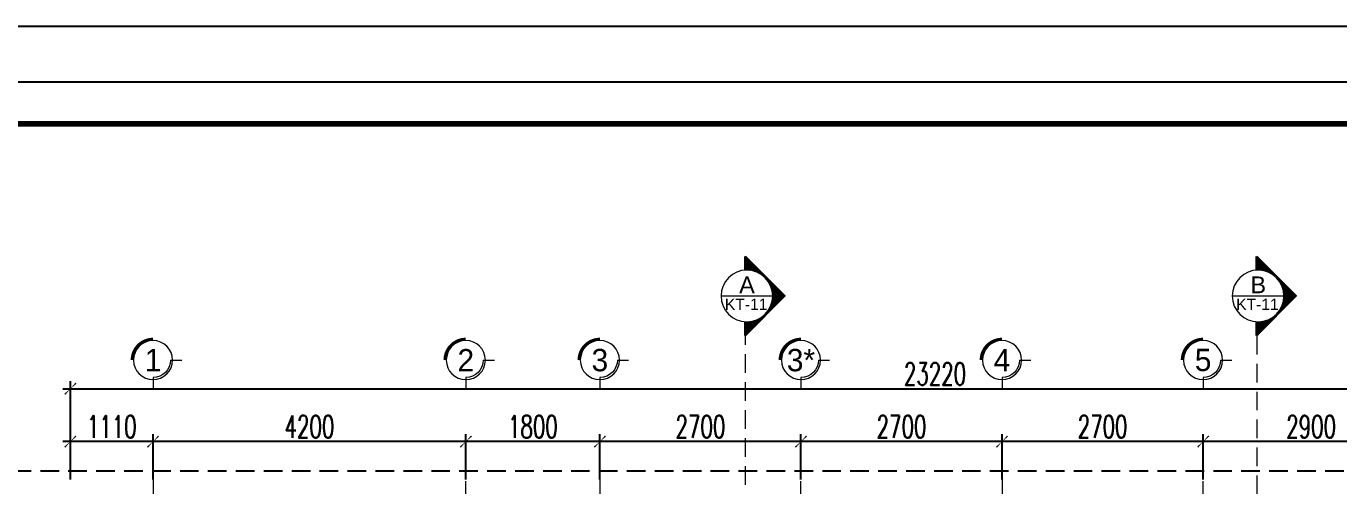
# Model space of a CAD drawing. Header units: millimetres. Extents: x -34806 to 662668, y 63228 to 99452.
# Drawn here: x 40002 to 57626, y 91386 to 97550 of the extents above; entities that cross this region are included whole.
import ezdxf
from ezdxf.enums import TextEntityAlignment as Align

# ---------------------------------------------------------------- set-up
doc = ezdxf.new("R2010")
doc.units = ezdxf.units.MM
doc.header["$LTSCALE"] = 200
doc.header["$MEASUREMENT"] = 0
doc.header["$PDMODE"] = 3
doc.header["$PDSIZE"] = 50
doc.linetypes.add('CENTER2', pattern=[1.125, 0.75, -0.125, 0.125, -0.125])
doc.linetypes.add('DASHED2', pattern=[0.375, 0.25, -0.125])
doc.layers.get('0').update_dxf_attribs({"color": 95, "linetype": 'CONTINUOUS'})
doc.layers.get('DEFPOINTS').update_dxf_attribs({"linetype": 'CONTINUOUS'})
for name, color, linetype, lineweight in [('cat', 1, 'CONTINUOUS', 40), ('hacth', 251, 'CONTINUOUS', 13), ('hatch', 251, 'CONTINUOUS', 5), ('thay', 7, 'CONTINUOUS', 18), ('tim', 254, 'CENTER2', 9)]:
    doc.layers.add(name, color=color, linetype=linetype, lineweight=lineweight)
for name, color, linetype in [('DIM', 1, 'CONTINUOUS'), ('KHUNGTEN', 7, 'CONTINUOUS'), ('Net_Manh', 155, 'CONTINUOUS'), ('TEXT', 7, 'CONTINUOUS'), ('TPTA-Text', 253, 'CONTINUOUS')]:
    doc.layers.add(name, color=color, linetype=linetype)
doc.styles.add('Aria H iso', font='VHARIAL.ttf')
doc.styles.add('CHU HOA Day', font='VHARIAL.ttf')
doc.styles.add('dam', font='VHAVANB.ttf', dxfattribs={"width": 0.9, "height": 450})
doc.styles.add('Scale', font='vnsimli.shx', dxfattribs={"width": 0.65, "bigfont": 'bigfont.shx'})
doc.dimstyles.new('Scale', dxfattribs={"dimscale": 10, "dimtxt": 2, "dimasz": 0.8, "dimexe": 1, "dimexo": 0, "dimgap": 0.5, "dimtad": 1, "dimdec": 0, "dimzin": 0, "dimdsep": 46, "dimtxsty": 'Scale', "dimblk": 'ARCHTICK', "dimcen": 1, "dimdle": 1, "dimclrd": 8, "dimclre": 251, "dimclrt": 3, "dimadec": 0, "dimazin": 0, "dimtfac": 1, "dimtdec": 0, "dimtix": 1, "dimtmove": 2, "dimatfit": 3, "dimfxl": 1, "dimtolj": 1, "dimtzin": 0, "dimarcsym": 0})

# ---------------------------------------------------------------- blocks, each defined once
blk = doc.blocks.new('_ArchTick')
at = {"layer": 'DIM', "color": 150}
blk.add_lwpolyline([(0.5, 0.5, 0.133, 0, 0), (0, 0, 0, 0.133, 0), (-0.5, -0.5, 0.133, 0.133, 0)], format="xyseb", dxfattribs=at)
blk = doc.blocks.new('*D130')
at = {"layer": 'DEFPOINTS', "color": 0}
for p in [(63815, 92687), (40595, 91468), (63815, 91468)]:
    blk.add_point(p, dxfattribs=at)
at = {"layer": 'TPTA-Text', "color": 251, "lineweight": -2}
for p, q in [((40595, 91468), (40595, 92787)), ((63815, 91468), (63815, 92787))]:
    blk.add_line(p, q, dxfattribs=at)
at = {"layer": 'TPTA-Text', "color": 8, "lineweight": -2}
blk.add_line((40495, 92687), (63915, 92687), dxfattribs=at)
at = {"layer": 'TPTA-Text', "color": 8, "lineweight": -2, "xscale": 150, "yscale": 150, "zscale": 150, "rotation": 180}
blk.add_blockref('_ArchTick', (40595, 92687), dxfattribs=at)
at = {"layer": 'TPTA-Text', "color": 8, "lineweight": -2, "xscale": 150, "yscale": 150, "zscale": 150}
blk.add_blockref('_ArchTick', (63815, 92687), dxfattribs=at)
at = {"layer": 'TPTA-Text', "color": 3, "insert": (52205, 92887), "char_height": 300, "attachment_point": 5, "style": 'Scale'}
blk.add_mtext('\\A1;23220', dxfattribs=at)
blk = doc.blocks.new('*D133')
at = {"layer": 'DEFPOINTS', "color": 0}
for p in [(55805, 91978), (55805, 91468), (58705, 91468)]:
    blk.add_point(p, dxfattribs=at)
at = {"layer": 'TPTA-Text', "color": 251, "lineweight": -2}
for p, q in [((55805, 91468), (55805, 92078)), ((58705, 91468), (58705, 92078))]:
    blk.add_line(p, q, dxfattribs=at)
at = {"layer": 'TPTA-Text', "color": 8, "lineweight": -2}
blk.add_line((58805, 91978), (55705, 91978), dxfattribs=at)
at = {"layer": 'TPTA-Text', "color": 8, "lineweight": -2, "xscale": 150, "yscale": 150, "zscale": 150, "rotation": 180}
blk.add_blockref('_ArchTick', (55805, 91978), dxfattribs=at)
at = {"layer": 'TPTA-Text', "color": 8, "lineweight": -2, "xscale": 150, "yscale": 150, "zscale": 150}
blk.add_blockref('_ArchTick', (58705, 91978), dxfattribs=at)
at = {"layer": 'TPTA-Text', "color": 3, "insert": (57255, 92178), "char_height": 300, "attachment_point": 5, "style": 'Scale'}
blk.add_mtext('\\A1;2900', dxfattribs=at)
blk = doc.blocks.new('*D134')
at = {"layer": 'DEFPOINTS', "color": 0}
for p in [(53105, 91978), (53105, 91468), (55805, 91468)]:
    blk.add_point(p, dxfattribs=at)
at = {"layer": 'TPTA-Text', "color": 251, "lineweight": -2}
for p, q in [((53105, 91468), (53105, 92078)), ((55805, 91468), (55805, 92078))]:
    blk.add_line(p, q, dxfattribs=at)
at = {"layer": 'TPTA-Text', "color": 8, "lineweight": -2}
blk.add_line((55905, 91978), (53005, 91978), dxfattribs=at)
at = {"layer": 'TPTA-Text', "color": 8, "lineweight": -2, "xscale": 150, "yscale": 150, "zscale": 150, "rotation": 180}
blk.add_blockref('_ArchTick', (53105, 91978), dxfattribs=at)
at = {"layer": 'TPTA-Text', "color": 8, "lineweight": -2, "xscale": 150, "yscale": 150, "zscale": 150}
blk.add_blockref('_ArchTick', (55805, 91978), dxfattribs=at)
at = {"layer": 'TPTA-Text', "color": 3, "insert": (54455, 92178), "char_height": 300, "attachment_point": 5, "style": 'Scale'}
blk.add_mtext('\\A1;2700', dxfattribs=at)
blk = doc.blocks.new('*D135')
at = {"layer": 'DEFPOINTS', "color": 0}
for p in [(45905, 91978), (45905, 91468), (47705, 91468)]:
    blk.add_point(p, dxfattribs=at)
at = {"layer": 'TPTA-Text', "color": 251, "lineweight": -2}
for p, q in [((45905, 91468), (45905, 92078)), ((47705, 91468), (47705, 92078))]:
    blk.add_line(p, q, dxfattribs=at)
at = {"layer": 'TPTA-Text', "color": 8, "lineweight": -2}
blk.add_line((47805, 91978), (45805, 91978), dxfattribs=at)
at = {"layer": 'TPTA-Text', "color": 8, "lineweight": -2, "xscale": 150, "yscale": 150, "zscale": 150, "rotation": 180}
blk.add_blockref('_ArchTick', (45905, 91978), dxfattribs=at)
at = {"layer": 'TPTA-Text', "color": 8, "lineweight": -2, "xscale": 150, "yscale": 150, "zscale": 150}
blk.add_blockref('_ArchTick', (47705, 91978), dxfattribs=at)
at = {"layer": 'TPTA-Text', "color": 3, "insert": (46805, 92178), "char_height": 300, "attachment_point": 5, "style": 'Scale'}
blk.add_mtext('\\A1;1800', dxfattribs=at)
blk = doc.blocks.new('*D136')
at = {"layer": 'DEFPOINTS', "color": 0}
for p in [(41705, 91978), (41705, 91468), (45905, 91468)]:
    blk.add_point(p, dxfattribs=at)
at = {"layer": 'TPTA-Text', "color": 251, "lineweight": -2}
for p, q in [((41705, 91468), (41705, 92078)), ((45905, 91468), (45905, 92078))]:
    blk.add_line(p, q, dxfattribs=at)
at = {"layer": 'TPTA-Text', "color": 8, "lineweight": -2}
blk.add_line((46005, 91978), (41605, 91978), dxfattribs=at)
at = {"layer": 'TPTA-Text', "color": 8, "lineweight": -2, "xscale": 150, "yscale": 150, "zscale": 150, "rotation": 180}
blk.add_blockref('_ArchTick', (41705, 91978), dxfattribs=at)
at = {"layer": 'TPTA-Text', "color": 8, "lineweight": -2, "xscale": 150, "yscale": 150, "zscale": 150}
blk.add_blockref('_ArchTick', (45905, 91978), dxfattribs=at)
at = {"layer": 'TPTA-Text', "color": 3, "insert": (43805, 92178), "char_height": 300, "attachment_point": 5, "style": 'Scale'}
blk.add_mtext('\\A1;4200', dxfattribs=at)
blk = doc.blocks.new('*D137')
at = {"layer": 'DEFPOINTS', "color": 0}
for p in [(40595, 91978), (40595, 91468), (41705, 91468)]:
    blk.add_point(p, dxfattribs=at)
at = {"layer": 'TPTA-Text', "color": 251, "lineweight": -2}
for p, q in [((40595, 91468), (40595, 92078)), ((41705, 91468), (41705, 92078))]:
    blk.add_line(p, q, dxfattribs=at)
at = {"layer": 'TPTA-Text', "color": 8, "lineweight": -2}
blk.add_line((41805, 91978), (40495, 91978), dxfattribs=at)
at = {"layer": 'TPTA-Text', "color": 8, "lineweight": -2, "xscale": 150, "yscale": 150, "zscale": 150, "rotation": 180}
blk.add_blockref('_ArchTick', (40595, 91978), dxfattribs=at)
at = {"layer": 'TPTA-Text', "color": 8, "lineweight": -2, "xscale": 150, "yscale": 150, "zscale": 150}
blk.add_blockref('_ArchTick', (41705, 91978), dxfattribs=at)
at = {"layer": 'TPTA-Text', "color": 3, "insert": (41150, 92178), "char_height": 300, "attachment_point": 5, "style": 'Scale'}
blk.add_mtext('\\A1;1110', dxfattribs=at)
blk = doc.blocks.new('tr')
at = {"layer": 'thay', "ltscale": 600}
for p, q in [((0, -200), (0, 0)), ((313, -513), (513, -513))]:
    blk.add_line(p, q, dxfattribs=at)
at = {"layer": 'thay', "color": 150, "ltscale": 600, "const_width": 50}
blk.add_lwpolyline([(-375, -513, 0.414214), (0, -888, 0.414214)], format="xyb", dxfattribs=at)
at = {"layer": 'thay', "ltscale": 600}
blk.add_circle((0, -513), 350, dxfattribs=at)
blk.add_arc((0, -513), 313, 0, 90, dxfattribs=at)
blk = doc.blocks.new('cad')
at = {"layer": 'hatch'}
h = blk.add_hatch(dxfattribs=at)
h.set_pattern_fill('ANSI31', color=256, scale=96.25, angle=-90, style=0)
h.set_pattern_definition([(225, (101783, 283734), (-8.50737846, 8.50737846), [])])
edge = h.paths.add_edge_path()
edge.add_ellipse((0, 0), major_axis=(-408, 408), ratio=1, start_angle=135, end_angle=137.8395)
edge.add_line((29, -577), (29, -890))
edge.add_line((29, -890), (-861, 0))
edge.add_line((-861, 0), (29, 890))
edge.add_line((29, 890), (29, 577))
edge.add_ellipse((0, 0), major_axis=(408, 408), ratio=1, start_angle=42.1605, end_angle=45)
edge.add_ellipse((0, 0), major_axis=(-408, 408), ratio=1, start_angle=-45, end_angle=135)
at = {"layer": 'cat', "color": 150, "linetype": 'Continuous', "const_width": 62.4}
for points in [[(29, 577), (29, 890)], [(29, -577), (29, -890)]]:
    blk.add_lwpolyline(points, dxfattribs=at)
at = {"layer": 'thay', "linetype": 'Continuous'}
for p in [(29, 890), (29, -890)]:
    blk.add_line(p, (-861, 0), dxfattribs=at)
at = {"layer": 'thay'}
blk.add_line((577, 0), (-578, 0), dxfattribs=at)
blk.add_circle((0, 0), 578, dxfattribs=at)
at = {"layer": 'TEXT'}
for tag, height, style, p in [('1', 375, 'CHU HOA Day', (-500, 62)), ('KT-00', 250, 'Aria H iso', (-1613, -278))]:
    blk.add_attdef(tag, text='', height=height, dxfattribs=dict(at, style=style)).set_placement(p, align=Align.CENTER)
blk = doc.blocks.new('*D203')
at = {"layer": 'DEFPOINTS', "color": 0}
for p in [(50405, 91978), (50405, 91468), (53105, 91468)]:
    blk.add_point(p, dxfattribs=at)
at = {"layer": 'TPTA-Text', "color": 251, "lineweight": -2}
for p, q in [((50405, 91468), (50405, 92078)), ((53105, 91468), (53105, 92078))]:
    blk.add_line(p, q, dxfattribs=at)
at = {"layer": 'TPTA-Text', "color": 8, "lineweight": -2}
blk.add_line((53205, 91978), (50305, 91978), dxfattribs=at)
at = {"layer": 'TPTA-Text', "color": 8, "lineweight": -2, "xscale": 150, "yscale": 150, "zscale": 150, "rotation": 180}
blk.add_blockref('_ArchTick', (50405, 91978), dxfattribs=at)
at = {"layer": 'TPTA-Text', "color": 8, "lineweight": -2, "xscale": 150, "yscale": 150, "zscale": 150}
blk.add_blockref('_ArchTick', (53105, 91978), dxfattribs=at)
at = {"layer": 'TPTA-Text', "color": 3, "insert": (51755, 92178), "char_height": 300, "attachment_point": 5, "style": 'Scale'}
blk.add_mtext('\\A1;2700', dxfattribs=at)
blk = doc.blocks.new('*D204')
at = {"layer": 'DEFPOINTS', "color": 0}
for p in [(47705, 91978), (47705, 91468), (50405, 91468)]:
    blk.add_point(p, dxfattribs=at)
at = {"layer": 'TPTA-Text', "color": 251, "lineweight": -2}
for p, q in [((47705, 91468), (47705, 92078)), ((50405, 91468), (50405, 92078))]:
    blk.add_line(p, q, dxfattribs=at)
at = {"layer": 'TPTA-Text', "color": 8, "lineweight": -2}
blk.add_line((50505, 91978), (47605, 91978), dxfattribs=at)
at = {"layer": 'TPTA-Text', "color": 8, "lineweight": -2, "xscale": 150, "yscale": 150, "zscale": 150, "rotation": 180}
blk.add_blockref('_ArchTick', (47705, 91978), dxfattribs=at)
at = {"layer": 'TPTA-Text', "color": 8, "lineweight": -2, "xscale": 150, "yscale": 150, "zscale": 150}
blk.add_blockref('_ArchTick', (50405, 91978), dxfattribs=at)
at = {"layer": 'TPTA-Text', "color": 3, "insert": (49055, 92178), "char_height": 300, "attachment_point": 5, "style": 'Scale'}
blk.add_mtext('\\A1;2700', dxfattribs=at)
blk = doc.blocks.new('khung')
at = {"layer": 'DEFPOINTS', "color": 8}
blk.add_lwpolyline([(0, 0), (31503, 0), (31503, 22275), (0, 22275)], close=True, dxfattribs=at)
at = {"layer": 'KHUNGTEN', "color": 4, "const_width": 54.3}
blk.add_lwpolyline([(848, 388), (31117, 388), (31117, 21887), (848, 21887)], close=True, dxfattribs=at)

msp = doc.modelspace()

# ---------------------------------------------------------------- linework, layer by layer
msp.add_lwpolyline([(77786.8, 63921.1), (30847.2, 63921.1), (30847.2, 97550.1), (77786.8, 97550.1)], close=True)
at = {"layer": 'Net_Manh', "linetype": 'DASHED2', "ltscale": 5}
msp.add_lwpolyline([(39817.2, 91585.8), (68044.6, 91585.8), (68044.6, 73988.8), (39817.2, 73988.8)], close=True, dxfattribs=at)
at = {"layer": 'thay', "linetype": 'DASHED2', "ltscale": 5}
for p, q in [((49661.1, 71149.6), (49661.1, 93397.6)), ((56526.3, 93397.6), (56526.3, 71119.2))]:
    msp.add_line(p, q, dxfattribs=at)
at = {"layer": 'tim', "ltscale": 2}
for p, q in [((41704.7, 91467.9), (41704.7, 73596.9)), ((45904.7, 73596.9), (45904.7, 91467.9)), ((47704.7, 91467.9), (47704.7, 73596.9)), ((50404.7, 73596.9), (50404.7, 91467.9)), ((53104.7, 91467.9), (53104.7, 73181)), ((55804.7, 73596.9), (55804.7, 91467.9))]:
    msp.add_line(p, q, dxfattribs=at)

# ---------------------------------------------------------------- block references
at = {"layer": 'DIM', "xscale": -0.75, "yscale": 0.75, "zscale": 0.75, "rotation": 180}
for p in [(41704.7, 92686.8), (45904.7, 92686.8), (47704.7, 92686.8), (50404.7, 92686.8), (53104.7, 92686.8), (55804.7, 92686.8)]:
    msp.add_blockref('tr', p, dxfattribs=at)
at = {"layer": 'hacth', "xscale": 1.44238117831992, "yscale": 1.442381252141786, "zscale": 1.442381260145733}
msp.add_blockref('khung', (31957, 64671.1), dxfattribs=at)
at = {"layer": 'TEXT', "linetype": 'Continuous'}
ref = msp.add_blockref('cad', (49678.3, 93931.6), dxfattribs=dict(at, xscale=-0.5999999998603016, yscale=0.5999999999767169, zscale=0.6))
ref.add_attrib('1', 'a', dxfattribs={"height": 225, "style": 'CHU HOA Day'}).set_placement((49680.1, 93968.7), align=Align.CENTER)
ref.add_attrib('KT-00', 'kt-11', dxfattribs={"height": 150, "style": 'Aria H iso'}).set_placement((49668.4, 93745), align=Align.CENTER)
ref = msp.add_blockref('cad', (56543.4, 93931.6), dxfattribs=dict(at, xscale=-0.5999999998603016, yscale=0.5999999999767169, zscale=0.6))
ref.add_attrib('1', 'b', dxfattribs={"height": 225, "style": 'CHU HOA Day'}).set_placement((56545.3, 93968.7), align=Align.CENTER)
ref.add_attrib('KT-00', 'kt-11', dxfattribs={"height": 150, "style": 'Aria H iso'}).set_placement((56533.5, 93745), align=Align.CENTER)

# ---------------------------------------------------------------- texts
at = {"layer": 'TEXT', "linetype": 'Continuous', "style": 'dam'}
for s, p in [('1', (41704.7, 93071.7)), ('2', (45904.7, 93071.7)), ('3', (47704.7, 93071.7)), ('3*', (50404.7, 93071.7)), ('4', (53104.7, 93071.7)), ('5', (55804.7, 93071.7))]:
    msp.add_text(s, height=300, dxfattribs=at).set_placement(p, align=Align.MIDDLE)

# ---------------------------------------------------------------- dimensions: what is measured, and where the dimension line sits
at = {"layer": 'TPTA-Text'}
for base, p1, p2, picture, middle in [((63814.7, 92686.8), (40594.7, 91467.9), (63814.7, 91467.9), '*D130', (52204.7, 92886.8)), ((40594.7, 91977.7), (41704.7, 91467.9), (40594.7, 91467.9), '*D137', (41149.7, 92177.7)), ((41704.7, 91977.7), (45904.7, 91467.9), (41704.7, 91467.9), '*D136', (43804.7, 92177.7)), ((45904.7, 91977.7), (47704.7, 91467.9), (45904.7, 91467.9), '*D135', (46804.7, 92177.7)), ((47704.7, 91977.7), (50404.7, 91467.9), (47704.7, 91467.9), '*D204', (49054.7, 92177.7)), ((50404.7, 91977.7), (53104.7, 91467.9), (50404.7, 91467.9), '*D203', (51754.7, 92177.7)), ((53104.7, 91977.7), (55804.7, 91467.9), (53104.7, 91467.9), '*D134', (54454.7, 92177.7)), ((55804.7, 91977.7), (58704.7, 91467.9), (55804.7, 91467.9), '*D133', (57254.7, 92177.7))]:
    dim = msp.add_linear_dim(base=base, p1=p1, p2=p2, dimstyle='Scale', override={"dimscale": 100, "dimtxt": 3, "dimasz": 1.5, "dimfxl": 110}, dxfattribs=at)
    dim.commit()
    dim.dimension.update_dxf_attribs({"geometry": picture, "text_midpoint": middle})

doc.saveas('drawing.dxf')
